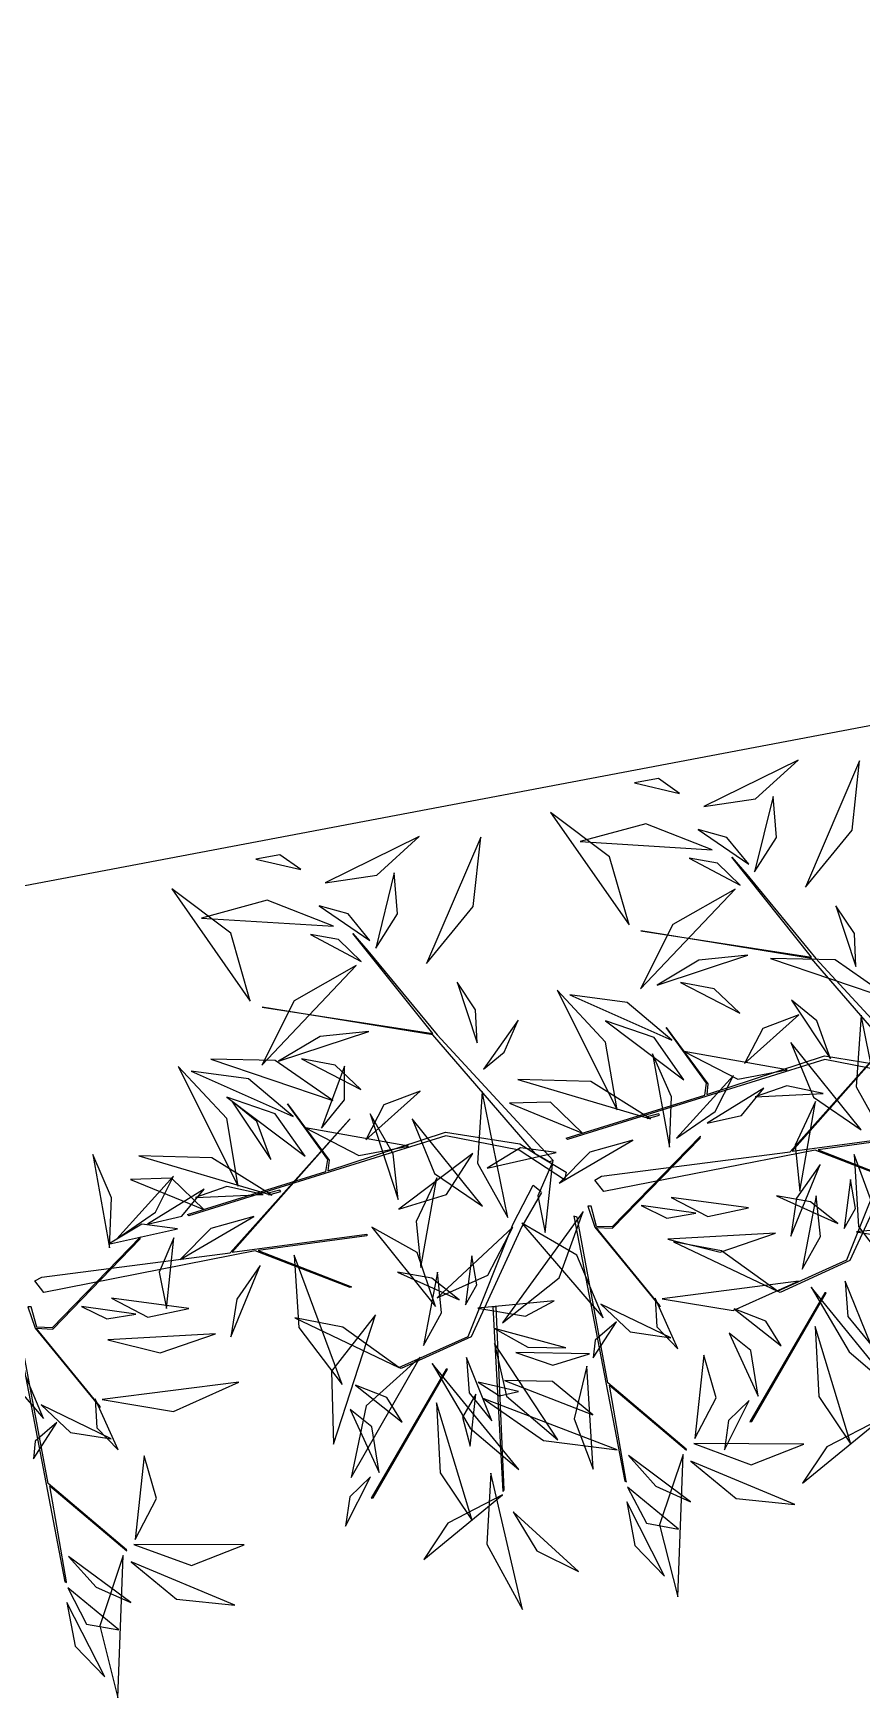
# Model space of a CAD drawing. Header units: centimetres. Extents: x 197412 to 267601, y -375791 to -305433.
# Drawn here: x 219619 to 220782, y -372189 to -369853 of the extents above; entities that cross this region are included whole.
import ezdxf

# ---------------------------------------------------------------- set-up
doc = ezdxf.new("R2010")
doc.units = ezdxf.units.CM
doc.layers.add('3-BAT C-Niveau 0', color=250, linetype='Continuous')

# ---------------------------------------------------------------- blocks, each defined once
blk = doc.blocks.new('Groupe-228-1')
at = {"linetype": 'Continuous', "flags": 128}
for points in [[(13845.49, -49934.97), (13839.13, -49930.81), (13828.84, -49928.8), (13792.74, -49940.03), (13792.54, -49939.85), (13811.99, -49933.81), (13812.26, -49932.1), (13806.58, -49924.29), (13812.43, -49932.19), (13812.28, -49933.7), (13828.8, -49928.27), (13839.19, -49929.94), (13841.42, -49931.32), (13826.98, -49914.62), (13803.04, -49910.73), (13826.97, -49914.43), (13815.78, -49900.41), (13817.89, -49902.82), (13827.61, -49914.63), (13843.89, -49932.24), (13843.39, -49932.43), (13841.42, -49931.32), (13845.72, -49933.91)], [(13792.32, -49945.68), (13785.95, -49941.52), (13775.66, -49939.52), (13739.56, -49950.74), (13739.36, -49950.56), (13758.81, -49944.52), (13759.09, -49942.81), (13753.4, -49935), (13759.25, -49942.91), (13759.1, -49944.41), (13775.62, -49938.98), (13786.02, -49940.65), (13788.24, -49942.03), (13773.8, -49925.33), (13749.86, -49921.44), (13773.8, -49925.14), (13762.6, -49911.12), (13764.71, -49913.53), (13774.44, -49925.34), (13790.72, -49942.95), (13790.21, -49943.14), (13788.24, -49942.03), (13792.54, -49944.62)], [(13840.8, -49922.97), (13824.26, -49941.66), (13843.16, -49939.14), (13843.14, -49939.38), (13827.91, -49941.45), (13840.98, -49946.57), (13840.82, -49946.66), (13827.48, -49941.51), (13797.81, -49947.34), (13796.54, -49945.73), (13797.52, -49945.18), (13823.97, -49941.77), (13840.61, -49923.14)], [(13762.21, -49937.11), (13745.67, -49955.81), (13764.56, -49953.29), (13764.55, -49953.53), (13749.32, -49955.59), (13762.39, -49960.72), (13762.23, -49960.8), (13748.89, -49955.65), (13719.22, -49961.48), (13717.95, -49959.87), (13718.93, -49959.32), (13745.38, -49955.92), (13762.02, -49937.29)], [(13795.56, -49949.38), (13796.57, -49952.33), (13805.73, -49963.5), (13805.7, -49963.32), (13796.74, -49952.37), (13799.06, -49952.47), (13811.33, -49939.81), (13811.38, -49939.55), (13798.98, -49952.29), (13796.8, -49952.24), (13796.04, -49949.37)], [(13716.97, -49963.52), (13717.98, -49966.48), (13727.14, -49977.65), (13727.11, -49977.47), (13718.15, -49966.51), (13720.47, -49966.62), (13732.74, -49953.96), (13732.79, -49953.69), (13720.39, -49966.44), (13718.21, -49966.38), (13717.44, -49963.51)], [(13783.8, -49989.19), (13783.69, -49989.42), (13782.27, -49963.44), (13782.66, -49963.46)], [(13829.04, -49961.54), (13828.85, -49961.54), (13818.33, -49979.63), (13818.6, -49979.59)], [(13775.87, -49972.26), (13775.68, -49972.25), (13765.16, -49990.34), (13765.42, -49990.31)]]:
    blk.add_lwpolyline(points, close=True, dxfattribs=at)
for points in [[(13842.25, -49936.73), (13839.51, -49941.52), (13832.36, -49957), (13822.56, -49961.47), (13822.22, -49961.3), (13831.96, -49956.93), (13838.26, -49941.15), (13841.07, -49935.71), (13842.2, -49936.63)], [(13789.07, -49947.44), (13786.33, -49952.23), (13779.18, -49967.71), (13769.39, -49972.18), (13769.04, -49972.01), (13778.79, -49967.65), (13785.09, -49951.87), (13787.9, -49946.42), (13789.02, -49947.34)], [(13800.98, -49987.96), (13798.62, -49974.48), (13809.44, -49983.6), (13809.39, -49983.46), (13798.41, -49974.17), (13794.06, -49950.91), (13793.61, -49950.78), (13800.76, -49987.95), (13801, -49988.07), (13800.98, -49988)], [(13722.39, -50002.11), (13720.03, -49988.63), (13730.85, -49997.75), (13730.8, -49997.61), (13719.82, -49988.31), (13715.47, -49965.05), (13715.02, -49964.93), (13722.17, -50002.1), (13722.41, -50002.21), (13722.39, -50002.14)]]:
    blk.add_lwpolyline(points, dxfattribs=at)
at = {"linetype": 'Continuous'}
for points in [[(13811.87, -49893.27, -212.86), (13819.14, -49892.21, -209.91), (13825.1, -49886.8, -208.14), (13825.1, -49886.8, -208.14), (13811.87, -49893.27, -212.86)], [(13811.87, -49893.27, -212.86), (13819.14, -49892.21, -209.91), (13825.1, -49886.8, -208.14), (13825.1, -49886.8, -208.14), (13811.87, -49893.27, -212.86)], [(13826.12, -49904.63, -223.66), (13832.67, -49896.61, -222.36), (13833.74, -49886.86, -219.58), (13833.74, -49886.86, -219.58), (13826.12, -49904.63, -223.66)], [(13808.47, -49891.44, -211.21), (13805.52, -49889.38, -209.03), (13802.14, -49889.95, -206.71), (13802.14, -49889.95, -206.71), (13808.47, -49891.44, -211.21)], [(13808.47, -49891.44, -211.21), (13805.52, -49889.38, -209.03), (13802.14, -49889.95, -206.71), (13802.14, -49889.95, -206.71), (13808.47, -49891.44, -211.21)], [(13818.98, -49902.46, -232.48), (13822.05, -49897.65, -232.45), (13821.58, -49891.89, -231.83), (13821.58, -49891.89, -231.83), (13818.98, -49902.46, -232.48)], [(13801.36, -49909.89, -215.07), (13798.63, -49900.37, -213.8), (13790.36, -49894.13, -214.42), (13790.36, -49894.13, -214.42), (13801.36, -49909.89, -215.07)], [(13813.04, -49899.37, -228.35), (13803.73, -49895.7, -229.1), (13794.52, -49898.22, -232.12), (13794.52, -49898.22, -232.12), (13813.04, -49899.37, -228.35)], [(13758.69, -49903.98, -212.86), (13765.96, -49902.92, -209.91), (13771.92, -49897.51, -208.14), (13771.92, -49897.51, -208.14), (13758.69, -49903.98, -212.86)], [(13758.69, -49903.98, -212.86), (13765.96, -49902.92, -209.91), (13771.92, -49897.51, -208.14), (13771.92, -49897.51, -208.14), (13758.69, -49903.98, -212.86)], [(13772.94, -49915.34, -223.66), (13779.5, -49907.32, -222.36), (13780.57, -49897.57, -219.58), (13780.57, -49897.57, -219.58), (13772.94, -49915.34, -223.66)], [(13818.17, -49901.36, -232.75), (13815.1, -49897.62, -233.5), (13811.05, -49896.52, -235.42), (13811.05, -49896.52, -235.42), (13818.17, -49901.36, -232.75)], [(13755.3, -49902.15, -211.21), (13752.34, -49900.09, -209.03), (13748.96, -49900.67, -206.71), (13748.96, -49900.67, -206.71), (13755.3, -49902.15, -211.21)], [(13755.3, -49902.15, -211.21), (13752.34, -49900.09, -209.03), (13748.96, -49900.67, -206.71), (13748.96, -49900.67, -206.71), (13755.3, -49902.15, -211.21)], [(13816.96, -49904.33, -229.3), (13813.77, -49901.24, -228.25), (13809.82, -49900.54, -226.49), (13809.82, -49900.54, -226.49), (13816.96, -49904.33, -229.3)], [(13765.81, -49913.17, -232.48), (13768.87, -49908.37, -232.45), (13768.4, -49902.6, -231.83), (13768.4, -49902.6, -231.83), (13765.81, -49913.17, -232.48)], [(13748.18, -49920.6, -215.07), (13745.45, -49911.08, -213.8), (13737.18, -49904.84, -214.42), (13737.18, -49904.84, -214.42), (13748.18, -49920.6, -215.07)], [(13816.24, -49904.87, -228.97), (13807.52, -49909.87, -227.8), (13802.99, -49918.87, -227.09), (13802.99, -49918.87, -227.09), (13816.24, -49904.87, -228.97)], [(13759.86, -49910.08, -228.35), (13750.56, -49906.41, -229.1), (13741.34, -49908.94, -232.12), (13741.34, -49908.94, -232.12), (13759.86, -49910.08, -228.35)], [(13764.99, -49912.07, -232.75), (13761.93, -49908.33, -233.5), (13757.88, -49907.23, -235.42), (13757.88, -49907.23, -235.42), (13764.99, -49912.07, -232.75)], [(13833.22, -49915.73, -172.05), (13833.01, -49911.09, -171.7), (13830.39, -49907.25, -172.02), (13830.39, -49907.25, -172.02), (13833.22, -49915.73, -172.05)], [(13833.22, -49915.73, -172.05), (13833.01, -49911.09, -171.7), (13830.39, -49907.25, -172.02), (13830.39, -49907.25, -172.02), (13833.22, -49915.73, -172.05)], [(13763.78, -49915.04, -229.3), (13760.59, -49911.95, -228.25), (13756.65, -49911.25, -226.49), (13756.65, -49911.25, -226.49), (13763.78, -49915.04, -229.3)], [(13818.02, -49914.14, -196.26), (13811.16, -49914.86, -195.05), (13805.3, -49918.34, -196.39), (13805.3, -49918.34, -196.39), (13818.02, -49914.14, -196.26)], [(13763.06, -49915.58, -228.97), (13754.34, -49920.58, -227.8), (13749.82, -49929.58, -227.09), (13749.82, -49929.58, -227.09), (13763.06, -49915.58, -228.97)], [(13838.35, -49920.41, -207.25), (13830.29, -49914.79, -205.29), (13821.22, -49914.62, -201.98), (13821.22, -49914.62, -201.98), (13838.35, -49920.41, -207.25)], [(13780.05, -49926.44, -172.05), (13779.83, -49921.8, -171.7), (13777.22, -49917.96, -172.02), (13777.22, -49917.96, -172.02), (13780.05, -49926.44, -172.05)], [(13780.05, -49926.44, -172.05), (13779.83, -49921.8, -171.7), (13777.22, -49917.96, -172.02), (13777.22, -49917.96, -172.02), (13780.05, -49926.44, -172.05)], [(13799.68, -49935.88, -194.97), (13798.06, -49926.38, -192.57), (13791.26, -49919.08, -191.31), (13791.26, -49919.08, -191.31), (13799.68, -49935.88, -194.97)], [(13816.9, -49922.27, -195.33), (13813.3, -49918.89, -195.1), (13808.57, -49918.01, -194.26), (13808.57, -49918.01, -194.26), (13816.9, -49922.27, -195.33)], [(13807.37, -49926.1, -201.48), (13801.11, -49920.8, -202.35), (13793.07, -49919.73, -201.76), (13793.07, -49919.73, -201.76), (13807.37, -49926.1, -201.48)], [(13829.67, -49928.69, -210.84), (13827.72, -49923.36, -209.98), (13824.17, -49920.47, -207.2), (13824.17, -49920.47, -207.2), (13829.67, -49928.69, -210.84)], [(13780.94, -49930.14, -171.59), (13783.84, -49927.75, -169.03), (13785.8, -49923.29, -167.96), (13785.8, -49923.29, -167.96), (13780.94, -49930.14, -171.59)], [(13809.05, -49931.63, -207.16), (13804.87, -49925.7, -205.48), (13798.06, -49923.36, -203.83), (13798.06, -49923.36, -203.83), (13809.05, -49931.63, -207.16)], [(13809.05, -49931.63, -207.16), (13804.87, -49925.7, -205.48), (13798.06, -49923.36, -203.83), (13798.06, -49923.36, -203.83), (13809.05, -49931.63, -207.16)], [(13825.2, -49922.51, -184.69), (13820.14, -49924.43, -183.17), (13817.57, -49929.35, -181.63), (13817.57, -49929.35, -181.63), (13825.2, -49922.51, -184.69)], [(13833.93, -49922.56, -176.08), (13833.26, -49932.64, -174.79), (13837.52, -49940.27, -170.69), (13837.52, -49940.27, -170.69), (13833.93, -49922.56, -176.08)], [(13764.85, -49924.85, -196.26), (13757.98, -49925.57, -195.05), (13752.13, -49929.05, -196.39), (13752.13, -49929.05, -196.39), (13764.85, -49924.85, -196.26)], [(13807.04, -49941.08, -183.78), (13807.32, -49934.05, -183.14), (13804.67, -49927.99, -184.94), (13804.67, -49927.99, -184.94), (13807.04, -49941.08, -183.78)], [(13809.12, -49927.67, -188.89), (13816.62, -49931.54, -185.79), (13823.57, -49930.23, -181.22), (13823.57, -49930.23, -181.22), (13809.12, -49927.67, -188.89)], [(13824.09, -49926.42, -205.3), (13827.24, -49934.06, -204.92), (13833.96, -49938.65, -203.9), (13833.96, -49938.65, -203.9), (13824.09, -49926.42, -205.3)], [(13746.5, -49946.59, -194.97), (13744.88, -49937.09, -192.57), (13738.08, -49929.79, -191.31), (13738.08, -49929.79, -191.31), (13746.5, -49946.59, -194.97)], [(13754.19, -49936.81, -201.48), (13747.93, -49931.51, -202.35), (13739.89, -49930.44, -201.76), (13739.89, -49930.44, -201.76), (13754.19, -49936.81, -201.48)], [(13759.76, -49934.55, -207.25), (13751.7, -49928.94, -205.29), (13742.63, -49928.76, -201.98), (13742.63, -49928.76, -201.98), (13759.76, -49934.55, -207.25)], [(13763.73, -49932.99, -195.33), (13760.12, -49929.6, -195.1), (13755.4, -49928.72, -194.26), (13755.4, -49928.72, -194.26), (13763.73, -49932.99, -195.33)], [(13758.17, -49938.41, -215.21), (13761.44, -49934.46, -213.09), (13761.44, -49929.73, -210.46), (13761.44, -49929.73, -210.46), (13758.17, -49938.41, -215.21)], [(13772.02, -49933.23, -184.69), (13766.96, -49935.14, -183.17), (13764.4, -49940.06, -181.63), (13764.4, -49940.06, -181.63), (13772.02, -49933.23, -184.69)], [(13780.75, -49933.27, -176.08), (13780.08, -49943.35, -174.79), (13784.34, -49950.98, -170.69), (13784.34, -49950.98, -170.69), (13780.75, -49933.27, -176.08)], [(13804.39, -49937.14, -206.43), (13795.99, -49931.86, -204.4), (13785.73, -49931.6, -204.36), (13785.73, -49931.6, -204.36), (13804.39, -49937.14, -206.43)], [(13804.39, -49937.14, -206.43), (13795.99, -49931.86, -204.4), (13785.73, -49931.6, -204.36), (13785.73, -49931.6, -204.36), (13804.39, -49937.14, -206.43)], [(13808.05, -49939.81, -176.88), (13813.46, -49936.08, -176.9), (13816.02, -49931.04, -174.04), (13816.02, -49931.04, -174.04), (13808.05, -49939.81, -176.88)], [(13812.35, -49937.73, -161.32), (13817.17, -49936.65, -161.24), (13820.29, -49932.83, -160.95), (13820.29, -49932.83, -160.95), (13812.35, -49937.73, -161.32)], [(13828.6, -49933.58, -223.21), (13823.5, -49932.49, -222.61), (13819.07, -49934.02, -220.88), (13819.07, -49934.02, -220.88), (13828.6, -49933.58, -223.21)], [(13828.6, -49933.58, -223.21), (13823.5, -49932.49, -222.61), (13819.07, -49934.02, -220.88), (13819.07, -49934.02, -220.88), (13828.6, -49933.58, -223.21)], [(13755.88, -49942.34, -207.16), (13751.7, -49936.41, -205.48), (13744.88, -49934.07, -203.83), (13744.88, -49934.07, -203.83), (13755.88, -49942.34, -207.16)], [(13755.88, -49942.34, -207.16), (13751.7, -49936.41, -205.48), (13744.88, -49934.07, -203.83), (13744.88, -49934.07, -203.83), (13755.88, -49942.34, -207.16)], [(13751.08, -49942.84, -210.84), (13749.13, -49937.5, -209.98), (13745.58, -49934.62, -207.2), (13745.58, -49934.62, -207.2), (13751.08, -49942.84, -210.84)], [(13794.85, -49939.13, -194.21), (13790.32, -49934.76, -192.81), (13784.56, -49934.9, -190.06), (13784.56, -49934.9, -190.06), (13794.85, -49939.13, -194.21)], [(13794.85, -49939.13, -194.21), (13790.32, -49934.76, -192.81), (13784.56, -49934.9, -190.06), (13784.56, -49934.9, -190.06), (13794.85, -49939.13, -194.21)], [(13827.54, -49934.7, -185.42), (13824.68, -49940.8, -185.31), (13825.32, -49947.27, -184.01), (13825.32, -49947.27, -184.01), (13827.54, -49934.7, -185.42)], [(13768.97, -49948.43, -200.44), (13768.26, -49942.01, -199.26), (13765.02, -49936.4, -200.49), (13765.02, -49936.4, -200.49), (13768.97, -49948.43, -200.44)], [(13770.92, -49937.13, -205.3), (13774.07, -49944.77, -204.92), (13780.78, -49949.36, -203.9), (13780.78, -49949.36, -203.9), (13770.92, -49937.13, -205.3)], [(13805.64, -49936.62, -203.84), (13805.53, -49936.4, -203.87), (13803.85, -49936.85, -202.04), (13803.95, -49937.06, -202.02), (13805.64, -49936.62, -203.84)], [(13755.94, -49938.38, -188.89), (13763.44, -49942.25, -185.79), (13770.4, -49940.94, -181.22), (13770.4, -49940.94, -181.22), (13755.94, -49938.38, -188.89)], [(13801.88, -49940.12, -199.98), (13795.85, -49941.79, -200.36), (13791.54, -49946.17, -199.46), (13791.54, -49946.17, -199.46), (13801.88, -49940.12, -199.98)], [(13728.45, -49955.23, -183.78), (13728.73, -49948.19, -183.14), (13726.08, -49942.14, -184.94), (13726.08, -49942.14, -184.94), (13728.45, -49955.23, -183.78)], [(13751.22, -49947.85, -206.43), (13742.81, -49942.57, -204.4), (13732.56, -49942.31, -204.36), (13732.56, -49942.31, -204.36), (13751.22, -49947.85, -206.43)], [(13751.22, -49947.85, -206.43), (13742.81, -49942.57, -204.4), (13732.56, -49942.31, -204.36), (13732.56, -49942.31, -204.36), (13751.22, -49947.85, -206.43)], [(13769.04, -49949.78, -200.73), (13775.74, -49947.76, -197.34), (13779.44, -49941.98, -193.77), (13779.44, -49941.98, -193.77), (13769.04, -49949.78, -200.73)], [(13769.04, -49949.78, -200.73), (13775.74, -49947.76, -197.34), (13779.44, -49941.98, -193.77), (13779.44, -49941.98, -193.77), (13769.04, -49949.78, -200.73)], [(13791.15, -49941.84, -183.73), (13786.15, -49941.2, -181.29), (13781.47, -49944.02, -179.52), (13781.47, -49944.02, -179.52), (13791.15, -49941.84, -183.73)], [(13832.97, -49942.12, -225.36), (13833.6, -49952.24, -224.7), (13839.68, -49960.28, -224), (13839.68, -49960.28, -224), (13832.97, -49942.12, -225.36)], [(13790.66, -49943.09, -183.47), (13788.58, -49947.93, -183.7), (13789.59, -49953.05, -184.07), (13789.59, -49953.05, -184.07), (13790.66, -49943.09, -183.47)], [(13790.66, -49943.09, -183.47), (13788.58, -49947.93, -183.7), (13789.59, -49953.05, -184.07), (13789.59, -49953.05, -184.07), (13790.66, -49943.09, -183.47)], [(13828.19, -49943.53, -228.81), (13824.87, -49948.27, -229.15), (13824.06, -49953.59, -227.32), (13824.06, -49953.59, -227.32), (13828.19, -49943.53, -228.81)], [(13729.46, -49953.96, -176.88), (13734.87, -49950.22, -176.9), (13737.43, -49945.18, -174.04), (13737.43, -49945.18, -174.04), (13729.46, -49953.96, -176.88)], [(13741.67, -49949.85, -194.21), (13737.14, -49945.47, -192.81), (13731.39, -49945.62, -190.06), (13731.39, -49945.62, -190.06), (13741.67, -49949.85, -194.21)], [(13741.67, -49949.85, -194.21), (13737.14, -49945.47, -192.81), (13731.39, -49945.62, -190.06), (13731.39, -49945.62, -190.06), (13741.67, -49949.85, -194.21)], [(13733.76, -49951.88, -161.32), (13738.58, -49950.79, -161.24), (13741.7, -49946.98, -160.95), (13741.7, -49946.98, -160.95), (13733.76, -49951.88, -161.32)], [(13750.01, -49947.73, -223.21), (13744.91, -49946.63, -222.61), (13740.48, -49948.16, -220.88), (13740.48, -49948.16, -220.88), (13750.01, -49947.73, -223.21)], [(13750.01, -49947.73, -223.21), (13744.91, -49946.63, -222.61), (13740.48, -49948.16, -220.88), (13740.48, -49948.16, -220.88), (13750.01, -49947.73, -223.21)], [(13752.46, -49947.33, -203.84), (13752.36, -49947.11, -203.87), (13750.68, -49947.56, -202.04), (13750.78, -49947.77, -202.02), (13752.46, -49947.33, -203.84)], [(13774.36, -49945.41, -185.42), (13771.5, -49951.51, -185.31), (13772.14, -49957.98, -184.01), (13772.14, -49957.98, -184.01), (13774.36, -49945.41, -185.42)], [(13831.58, -49952.52, -202.35), (13833.17, -49949.7, -200.21), (13832.46, -49945.65, -199.09), (13832.46, -49945.65, -199.09), (13831.58, -49952.52, -202.35)], [(13803.07, -49949.3, -197.01), (13806.66, -49951.06, -196.39), (13810.73, -49950.37, -196.61), (13810.73, -49950.37, -196.61), (13803.07, -49949.3, -197.01)], [(13807.28, -49948.17, -186.16), (13812.42, -49950.81, -185.75), (13818.15, -49949.6, -185.13), (13818.15, -49949.6, -185.13), (13807.28, -49948.17, -186.16)], [(13830.68, -49951.82, -202.12), (13826.85, -49948.78, -201.54), (13822.05, -49947.91, -202.14), (13822.05, -49947.91, -202.14), (13830.68, -49951.82, -202.12)], [(13825.67, -49958.22, -199.77), (13828.23, -49953.65, -197.57), (13827.65, -49947.94, -196.35), (13827.65, -49947.94, -196.35), (13825.67, -49958.22, -199.77)], [(13737.97, -49952.55, -183.73), (13732.97, -49951.91, -181.29), (13728.29, -49954.73, -179.52), (13728.29, -49954.73, -179.52), (13737.97, -49952.55, -183.73)], [(13748.71, -49950.83, -199.98), (13742.67, -49952.5, -200.36), (13738.36, -49956.88, -199.46), (13738.36, -49956.88, -199.46), (13748.71, -49950.83, -199.98)], [(13783.58, -49965.75, -204.31), (13791.57, -49959.45, -204.16), (13794.92, -49950.12, -202.67), (13794.92, -49950.12, -202.67), (13783.58, -49965.75, -204.31)], [(13797.75, -49965.03, -178.9), (13794.04, -49956.26, -176.01), (13786.32, -49951.78, -172.29), (13786.32, -49951.78, -172.29), (13797.75, -49965.03, -178.9)], [(13797.75, -49965.03, -178.9), (13794.04, -49956.26, -176.01), (13786.32, -49951.78, -172.29), (13786.32, -49951.78, -172.29), (13797.75, -49965.03, -178.9)], [(13833.29, -49952.98, -198.87), (13840.03, -49954.09, -195.41), (13844.03, -49951.95, -190.33), (13844.03, -49951.95, -190.33), (13833.29, -49952.98, -198.87)], [(13737.48, -49953.8, -183.47), (13735.4, -49958.64, -183.7), (13736.42, -49963.76, -184.07), (13736.42, -49963.76, -184.07), (13737.48, -49953.8, -183.47)], [(13737.48, -49953.8, -183.47), (13735.4, -49958.64, -183.7), (13736.42, -49963.76, -184.07), (13736.42, -49963.76, -184.07), (13737.48, -49953.8, -183.47)], [(13774.2, -49963.47, -210.57), (13771.62, -49955.9, -206.9), (13765.24, -49952.3, -202.54), (13765.24, -49952.3, -202.54), (13774.2, -49963.47, -210.57)], [(13774.45, -49962.24, -217.22), (13781.53, -49959.05, -219.34), (13785.06, -49952.34, -221.55), (13785.06, -49952.34, -221.55), (13774.45, -49962.24, -217.22)], [(13806.79, -49953.99, -247.3), (13814.15, -49955.82, -244.69), (13821.91, -49953.17, -243.35), (13821.91, -49953.17, -243.35), (13806.79, -49953.99, -247.3)], [(13806.79, -49953.99, -247.3), (13814.15, -49955.82, -244.69), (13821.91, -49953.17, -243.35), (13821.91, -49953.17, -243.35), (13806.79, -49953.99, -247.3)], [(13754.37, -49956.27, -225.36), (13755.01, -49966.39, -224.7), (13761.09, -49974.42, -224), (13761.09, -49974.42, -224), (13754.37, -49956.27, -225.36)], [(13778.41, -49963.23, -202.35), (13779.99, -49960.41, -200.21), (13779.28, -49956.36, -199.09), (13779.28, -49956.36, -199.09), (13778.41, -49963.23, -202.35)], [(13822.22, -49961.3, -197.23), (13814.34, -49955.63, -194.28), (13807.6, -49954.36, -188.42), (13807.6, -49954.36, -188.42), (13822.22, -49961.3, -197.23)], [(13749.6, -49957.68, -228.81), (13746.28, -49962.41, -229.15), (13745.47, -49967.73, -227.32), (13745.47, -49967.73, -227.32), (13749.6, -49957.68, -228.81)], [(13777.5, -49962.53, -202.12), (13773.67, -49959.49, -201.54), (13768.88, -49958.62, -202.14), (13768.88, -49958.62, -202.14), (13777.5, -49962.53, -202.12)], [(13772.49, -49968.93, -199.77), (13775.05, -49964.36, -197.57), (13774.47, -49958.65, -196.35), (13774.47, -49958.65, -196.35), (13772.49, -49968.93, -199.77)], [(13806.01, -49962.36, -179.52), (13815.99, -49964.03, -178.73), (13825.17, -49959.91, -177.91), (13825.17, -49959.91, -177.91), (13806.01, -49962.36, -179.52)], [(13826.91, -49960.74, -210.1), (13832.25, -49969.82, -209.96), (13839.05, -49975.61, -205.95), (13839.05, -49975.61, -205.95), (13826.91, -49960.74, -210.1)], [(13831.72, -49959.9, -207.72), (13832.1, -49964.87, -206.62), (13835.29, -49968.77, -205.86), (13835.29, -49968.77, -205.86), (13831.72, -49959.9, -207.72)], [(13724.48, -49963.44, -197.01), (13728.07, -49965.21, -196.39), (13732.14, -49964.51, -196.61), (13732.14, -49964.51, -196.61), (13724.48, -49963.44, -197.01)], [(13728.69, -49962.31, -186.16), (13733.83, -49964.95, -185.75), (13739.56, -49963.74, -185.13), (13739.56, -49963.74, -185.13), (13728.69, -49962.31, -186.16)], [(13780.12, -49963.69, -198.87), (13786.85, -49964.8, -195.41), (13790.86, -49962.66, -190.33), (13790.86, -49962.66, -190.33), (13780.12, -49963.69, -198.87)], [(13797.42, -49963.12, -207.06), (13801.54, -49967, -208.24), (13807.24, -49967.86, -209.24), (13807.24, -49967.86, -209.24), (13797.42, -49963.12, -207.06)], [(13805.02, -49962.28, -179.83), (13805.26, -49966.32, -178.67), (13808.23, -49969.42, -177.99), (13808.23, -49969.42, -177.99), (13805.02, -49962.28, -179.83)], [(13719.16, -49979.17, -178.9), (13715.45, -49970.4, -176.01), (13707.73, -49965.93, -172.29), (13707.73, -49965.93, -172.29), (13719.16, -49979.17, -178.9)], [(13719.16, -49979.17, -178.9), (13715.45, -49970.4, -176.01), (13707.73, -49965.93, -172.29), (13707.73, -49965.93, -172.29), (13719.16, -49979.17, -178.9)], [(13769.04, -49972.01, -197.23), (13761.17, -49966.34, -194.28), (13754.43, -49965.07, -188.42), (13754.43, -49965.07, -188.42), (13769.04, -49972.01, -197.23)], [(13765.75, -49964.62, -220.85), (13759.6, -49972.54, -221.31), (13759.88, -49982.79, -222.56), (13759.88, -49982.79, -222.56), (13765.75, -49964.62, -220.85)], [(13799.62, -49965.61, -177.75), (13796.59, -49968.2, -175.38), (13796.33, -49970.68, -172.12), (13796.33, -49970.68, -172.12), (13799.62, -49965.61, -177.75)], [(13822.71, -49968.97, -218.46), (13820.56, -49965.51, -216.39), (13816.12, -49963.78, -215.43), (13816.12, -49963.78, -215.43), (13822.71, -49968.97, -218.46)], [(13728.2, -49968.13, -247.3), (13735.56, -49969.96, -244.69), (13743.32, -49967.31, -243.35), (13743.32, -49967.31, -243.35), (13728.2, -49968.13, -247.3)], [(13728.2, -49968.13, -247.3), (13735.56, -49969.96, -244.69), (13743.32, -49967.31, -243.35), (13743.32, -49967.31, -243.35), (13728.2, -49968.13, -247.3)], [(13782.48, -49966.56, -204.62), (13787.17, -49969.18, -205.07), (13792.48, -49969.25, -204.23), (13792.48, -49969.25, -204.23), (13782.48, -49966.56, -204.62)], [(13819.47, -49976.02, -202.5), (13818.45, -49969.62, -200.11), (13815.4, -49967.2, -195.35), (13815.4, -49967.2, -195.35), (13819.47, -49976.02, -202.5)], [(13827.51, -49966.26, -221.24), (13828.01, -49976.07, -218.96), (13832.51, -49982.79, -214.31), (13832.51, -49982.79, -214.31), (13827.51, -49966.26, -221.24)], [(13772.05, -49970.55, -220.09), (13764.46, -49977.42, -220.53), (13762.35, -49987.44, -219.34), (13762.35, -49987.44, -219.34), (13772.05, -49970.55, -220.09)], [(13778.54, -49970.61, -207.72), (13778.92, -49975.58, -206.62), (13782.12, -49979.48, -205.86), (13782.12, -49979.48, -205.86), (13778.54, -49970.61, -207.72)], [(13782.47, -49968.66, -233.25), (13784.14, -49976.03, -238.65), (13791.36, -49982.15, -241.93), (13791.36, -49982.15, -241.93), (13782.47, -49968.66, -233.25)], [(13785.47, -49969.92, -229.03), (13790.67, -49971.71, -227.48), (13795.81, -49970.09, -225.66), (13795.81, -49970.09, -225.66), (13785.47, -49969.92, -229.03)], [(13810.61, -49982, -181.99), (13813.61, -49976.26, -181.12), (13811.88, -49970.27, -179.03), (13811.88, -49970.27, -179.03), (13810.61, -49982, -181.99)], [(13773.74, -49971.45, -210.1), (13779.07, -49980.54, -209.96), (13785.87, -49986.32, -205.95), (13785.87, -49986.32, -205.95), (13773.74, -49971.45, -210.1)], [(13795.46, -49971.84, -200.41), (13793.68, -49979.23, -200.32), (13796.31, -49986.3, -200.54), (13796.31, -49986.3, -200.54), (13795.46, -49971.84, -200.41)], [(13727.42, -49976.51, -179.52), (13737.4, -49978.17, -178.73), (13746.58, -49974.06, -177.91), (13746.58, -49974.06, -177.91), (13727.42, -49976.51, -179.52)], [(13769.53, -49979.68, -218.46), (13767.38, -49976.23, -216.39), (13762.94, -49974.5, -215.43), (13762.94, -49974.5, -215.43), (13769.53, -49979.68, -218.46)], [(13780.18, -49974.09, -212.09), (13783.18, -49976.01, -209.87), (13785.86, -49975.38, -207.1), (13785.86, -49975.38, -207.1), (13780.18, -49974.09, -212.09)], [(13780.18, -49974.09, -212.09), (13783.18, -49976.01, -209.87), (13785.86, -49975.38, -207.1), (13785.86, -49975.38, -207.1), (13780.18, -49974.09, -212.09)], [(13796.3, -49978.66, -189.87), (13790.64, -49973.97, -186.93), (13783.87, -49973.85, -183.27), (13783.87, -49973.85, -183.27), (13796.3, -49978.66, -189.87)], [(13718.83, -49977.26, -207.06), (13722.95, -49981.15, -208.24), (13728.65, -49982.01, -209.24), (13728.65, -49982.01, -209.24), (13718.83, -49977.26, -207.06)], [(13726.43, -49976.42, -179.83), (13726.67, -49980.47, -178.67), (13729.64, -49983.56, -177.99), (13729.64, -49983.56, -177.99), (13726.43, -49976.42, -179.83)], [(13774.33, -49976.97, -221.24), (13774.83, -49986.78, -218.96), (13779.34, -49993.5, -214.31), (13779.34, -49993.5, -214.31), (13774.33, -49976.97, -221.24)], [(13779.84, -49975.74, -213.12), (13778, -49978.98, -210.71), (13779.04, -49983.04, -208.62), (13779.04, -49983.04, -208.62), (13779.84, -49975.74, -213.12)], [(13779.84, -49975.74, -213.12), (13778, -49978.98, -210.71), (13779.04, -49983.04, -208.62), (13779.04, -49983.04, -208.62), (13779.84, -49975.74, -213.12)], [(13780.9, -49976.39, -212.64), (13789.35, -49982.24, -211.07), (13799.69, -49983.55, -212.06), (13799.69, -49983.55, -212.06), (13780.9, -49976.39, -212.64)], [(13780.9, -49976.39, -212.64), (13789.35, -49982.24, -211.07), (13799.69, -49983.55, -212.06), (13799.69, -49983.55, -212.06), (13780.9, -49976.39, -212.64)], [(13818.23, -49976.66, -211.6), (13815.34, -49979.47, -211.07), (13814.76, -49983.57, -211.1), (13814.76, -49983.57, -211.1), (13818.23, -49976.66, -211.6)], [(13721.03, -49979.75, -177.75), (13718, -49982.34, -175.38), (13717.74, -49984.82, -172.12), (13717.74, -49984.82, -172.12), (13721.03, -49979.75, -177.75)], [(13766.3, -49986.73, -202.5), (13765.27, -49980.33, -200.11), (13762.22, -49977.91, -195.35), (13762.22, -49977.91, -195.35), (13766.3, -49986.73, -202.5)], [(13836.78, -49979.2, -214.21), (13829.11, -49983.16, -211.43), (13825.72, -49988.25, -206.15), (13825.72, -49988.25, -206.15), (13836.78, -49979.2, -214.21)], [(13732.02, -49996.15, -181.99), (13735.02, -49990.41, -181.12), (13733.29, -49984.41, -179.03), (13733.29, -49984.41, -179.03), (13732.02, -49996.15, -181.99)], [(13801.28, -49984.38, -186.97), (13805.13, -49988.68, -187.38), (13810.01, -49990.85, -185.5), (13810.01, -49990.85, -185.5), (13801.28, -49984.38, -186.97)], [(13808.95, -49984.25, -186.41), (13805.64, -49994.12, -187.61), (13808.21, -50004.22, -186.97), (13808.21, -50004.22, -186.97), (13808.95, -49984.25, -186.41)], [(13810.44, -49982.7, -182.25), (13818.52, -49985.67, -178.08), (13825.9, -49982.76, -173.29), (13825.9, -49982.76, -173.29), (13810.44, -49982.7, -182.25)], [(13781.97, -49986.83, -223.19), (13781.41, -49996.83, -225.59), (13786.43, -50006, -225.79), (13786.43, -50006, -225.79), (13781.97, -49986.83, -223.19)], [(13781.97, -49986.83, -223.19), (13781.41, -49996.83, -225.59), (13786.43, -50006, -225.79), (13786.43, -50006, -225.79), (13781.97, -49986.83, -223.19)], [(13810.04, -49985.15, -186.4), (13816.42, -49990.4, -186.75), (13824.63, -49991.24, -187), (13824.63, -49991.24, -187), (13810.04, -49985.15, -186.4)], [(13765.06, -49987.37, -211.6), (13762.17, -49990.18, -211.07), (13761.58, -49994.28, -211.1), (13761.58, -49994.28, -211.1), (13765.06, -49987.37, -211.6)], [(13801.16, -49988.79, -174.58), (13803.81, -49993.87, -172.2), (13808.31, -49994.69, -168.43), (13808.31, -49994.69, -168.43), (13801.16, -49988.79, -174.58)], [(13783.6, -49989.91, -214.21), (13775.93, -49993.88, -211.43), (13772.54, -49998.96, -206.15), (13772.54, -49998.96, -206.15), (13783.6, -49989.91, -214.21)], [(13801.04, -49990.86, -174.84), (13802.18, -49996.98, -175.45), (13806.35, -50001.3, -176.76), (13806.35, -50001.3, -176.76), (13801.04, -49990.86, -174.84)], [(13785.08, -49992.26, -215.73), (13788.43, -49997.74, -216.78), (13794.26, -50000.67, -215.22), (13794.26, -50000.67, -215.22), (13785.08, -49992.26, -215.73)], [(13785.08, -49992.26, -215.73), (13788.43, -49997.74, -216.78), (13794.26, -50000.67, -215.22), (13794.26, -50000.67, -215.22), (13785.08, -49992.26, -215.73)], [(13722.69, -49998.52, -186.97), (13726.54, -50002.83, -187.38), (13731.42, -50005, -185.5), (13731.42, -50005, -185.5), (13722.69, -49998.52, -186.97)], [(13730.36, -49998.39, -186.41), (13727.05, -50008.26, -187.61), (13729.62, -50018.36, -186.97), (13729.62, -50018.36, -186.97), (13730.36, -49998.39, -186.41)], [(13731.85, -49996.84, -182.25), (13739.93, -49999.82, -178.08), (13747.31, -49996.91, -173.29), (13747.31, -49996.91, -173.29), (13731.85, -49996.84, -182.25)], [(13731.45, -49999.29, -186.4), (13737.83, -50004.54, -186.75), (13746.04, -50005.38, -187), (13746.04, -50005.38, -187), (13731.45, -49999.29, -186.4)], [(13722.57, -50002.93, -174.58), (13725.22, -50008.02, -172.2), (13729.72, -50008.84, -168.43), (13729.72, -50008.84, -168.43), (13722.57, -50002.93, -174.58)], [(13722.45, -50005, -174.84), (13723.59, -50011.13, -175.45), (13727.76, -50015.44, -176.76), (13727.76, -50015.44, -176.76), (13722.45, -50005, -174.84)]]:
    blk.add_polyline3d(points, dxfattribs=at)
blk = doc.blocks.new('Groupe-242-1')
blk.add_blockref('Groupe-228-1', (0, 0))

msp = doc.modelspace()

# ---------------------------------------------------------------- linework, layer by layer
at = {"layer": '3-BAT C-Niveau 0', "flags": 128}
msp.add_lwpolyline([(220184.5, -366409.5), (214553.6, -367476), (214085, -365001.2), (211628.7, -365466.4), (210893.8, -361585.8), (209420.2, -361865.7), (210323.5, -366635.8), (215103, -371902.1), (221012.8, -370783)], close=True, dxfattribs=at)

# ---------------------------------------------------------------- block references
at = {"layer": '3-BAT C-Niveau 0', "xscale": 10, "yscale": 10, "zscale": 10}
msp.add_blockref('Groupe-242-1', (82441.7, 127994.6), dxfattribs=at)

doc.saveas('drawing.dxf')
